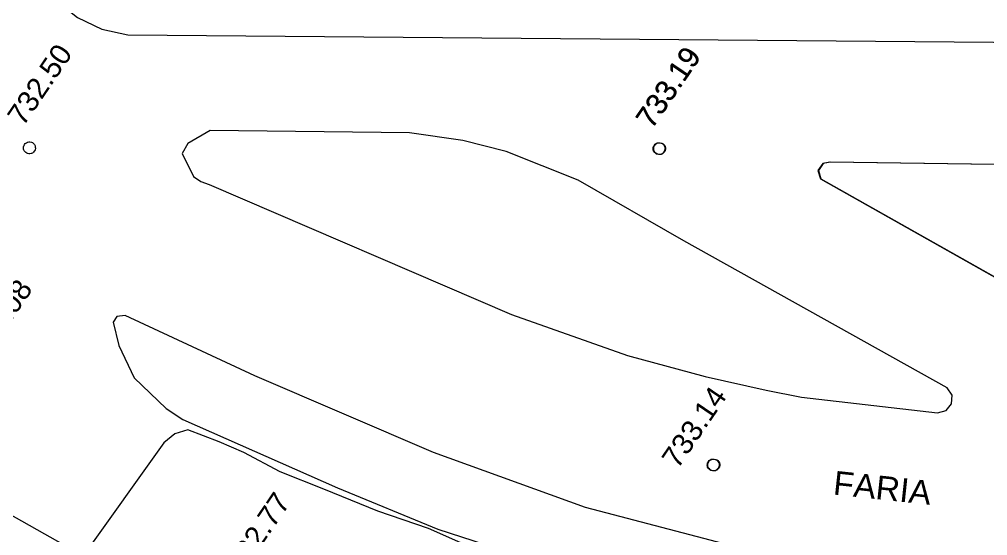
# Model space of a CAD drawing. Header units: metres. Extents: x 7 to 327053, y 40 to 7393807.
# Drawn here: x 325945.3 to 326026.6, y 7392754.9 to 7392798.2 of the extents above; entities that cross this region are included whole.
import ezdxf
from ezdxf.enums import TextEntityAlignment as Align

# ---------------------------------------------------------------- set-up
doc = ezdxf.new("R2010")
doc.units = ezdxf.units.M
doc.layers.get('0').update_dxf_attribs({"lineweight": 18})
for name, color, linetype, lineweight in [('100_SIST_VIARIO_MEIO_FIO', 1, 'Continuous', 18), ('108_SEP_FIS_CANT_CENT_ILHA', 7, 'Continuous', 18), ('144_P_DUPLA_ASF_TOP', 7, 'Continuous', 18), ('604_CURVA_INTERM', 7, 'Continuous', 18), ('606_PTO_COTADO', 7, 'Continuous', 18), ('608_PTO_COTADO_INTERVIA', 1, 'Continuous', 18)]:
    doc.layers.add(name, color=color, linetype=linetype, lineweight=lineweight)
doc.styles.add('Style-Arial', font='arial.ttf', dxfattribs={"height": 1.75})

# ---------------------------------------------------------------- blocks, each defined once
blk = doc.blocks.new('SP09')
at = {"color": 0, "linetype": 'Continuous'}
blk.add_lwpolyline([(-0.028, -0.515), (-0.138, -0.495), (-0.238, -0.465), (-0.308, -0.425), (-0.348, -0.395), (-0.418, -0.315), (-0.468, -0.245), (-0.508, -0.155), (-0.518, -0.095), (-0.518, 0.025), (-0.508, 0.105), (-0.478, 0.195), (-0.438, 0.265), (-0.398, 0.325), (-0.318, 0.385), (-0.228, 0.435), (-0.148, 0.475), (-0.098, 0.475), (-0.028, 0.475), (0.082, 0.475), (0.192, 0.435), (0.272, 0.395), (0.352, 0.315), (0.412, 0.225), (0.462, 0.105), (0.482, 0.025), (0.482, -0.035), (0.472, -0.085), (0.442, -0.215), (0.382, -0.305), (0.312, -0.385), (0.232, -0.445), (0.102, -0.495), (0.022, -0.515)], close=True, dxfattribs=at)
blk = doc.blocks.new('SP10')
at = {"color": 0, "linetype": 'Continuous'}
blk.add_lwpolyline([(-0.028, -0.515), (-0.138, -0.495), (-0.238, -0.465), (-0.308, -0.425), (-0.348, -0.395), (-0.418, -0.315), (-0.468, -0.245), (-0.508, -0.155), (-0.518, -0.095), (-0.518, 0.025), (-0.508, 0.105), (-0.478, 0.195), (-0.438, 0.265), (-0.398, 0.325), (-0.318, 0.385), (-0.228, 0.435), (-0.148, 0.475), (-0.098, 0.475), (-0.028, 0.475), (0.082, 0.475), (0.192, 0.435), (0.272, 0.395), (0.352, 0.315), (0.412, 0.225), (0.462, 0.105), (0.482, 0.025), (0.482, -0.035), (0.472, -0.085), (0.442, -0.215), (0.382, -0.305), (0.312, -0.385), (0.232, -0.445), (0.102, -0.495), (0.022, -0.515)], close=True, dxfattribs=at)

msp = doc.modelspace()

# ---------------------------------------------------------------- linework, layer by layer
at = {"layer": '100_SIST_VIARIO_MEIO_FIO'}
for points in [[(325947.047, 7392946.742), (325946.551, 7392895.592), (325945.675, 7392805.793), (325946.128, 7392803.595), (325947.071, 7392801.558), (325948.455, 7392799.791), (325950.207, 7392798.388), (325952.234, 7392797.422), (325954.427, 7392796.946), (326030.339, 7392796.297), (326032.219, 7392797.499), (326033.46, 7392799.356), (326033.858, 7392801.554), (326033.525, 7392803.295), (325990.024, 7392902.233), (325979.924, 7392924.987)], [(325719.894, 7392927.188), (325724.426, 7392925.464), (325729.176, 7392923.391), (325736.42, 7392919.65), (325743.549, 7392915.694), (325750.508, 7392911.449), (325757.286, 7392906.922), (325763.87, 7392902.12), (325770.248, 7392897.054), (325776.41, 7392891.731), (325790.968, 7392878.016), (325821.377, 7392848.706), (325837.412, 7392833.304), (325847.612, 7392823.593), (325854.696, 7392817.07), (325860.261, 7392812.178), (325869.472, 7392804.708), (325875.269, 7392800.089), (325887.848, 7392790.923), (325895.691, 7392785.323), (325900.575, 7392781.963), (325912.643, 7392774.706), (325962.342, 7392746.643)]]:
    msp.add_lwpolyline(points, dxfattribs=at)
at = {"layer": '108_SEP_FIS_CANT_CENT_ILHA'}
for points in [[(325961.259, 7392784.369), (325986.61, 7392773.485), (325996.347, 7392770.021), (326002.867, 7392768.278), (326007.986, 7392767.114), (326010.928, 7392766.525), (326022.351, 7392765.229), (326023.066, 7392765.411), (326023.532, 7392765.982), (326023.566, 7392766.718), (326023.156, 7392767.33), (326001.059, 7392779.645), (325992.193, 7392784.736), (325986.15, 7392787.142), (325982.519, 7392788.071), (325978.068, 7392788.72), (325961.347, 7392788.924), (325959.45, 7392787.817), (325958.985, 7392786.969), (325959.938, 7392785.043), (325960.554, 7392784.62)], [(326013.309, 7392786.254), (326012.719, 7392786.148), (326012.315, 7392785.545), (326012.523, 7392784.85), (326043.663, 7392767.304), (326044.391, 7392767.15), (326045.05, 7392767.478), (326045.367, 7392768.143), (326039.22, 7392784.877), (326038.251, 7392785.955), (326025.142, 7392786.083)], [(326013.358, 7392786.254), (326012.768, 7392786.148), (326012.364, 7392785.545), (326012.571, 7392784.85), (326043.712, 7392767.304), (326044.44, 7392767.15), (326045.099, 7392767.478), (326045.416, 7392768.143), (326039.269, 7392784.877), (326038.299, 7392785.955), (326025.191, 7392786.083)]]:
    msp.add_lwpolyline(points, close=True, dxfattribs=at)
msp.add_lwpolyline([(326006.785, 7392753.619), (325992.816, 7392757.285), (325980.056, 7392761.902), (325965.083, 7392768.333), (325954.206, 7392773.402), (325953.494, 7392773.316), (325953.205, 7392772.825), (325953.663, 7392770.859), (325954.959, 7392768.167), (325957.636, 7392765.576), (325959.037, 7392764.665), (325972.028, 7392758.927), (325980.417, 7392755.469), (325999.415, 7392749.297)], dxfattribs=at)
at = {"layer": '604_CURVA_INTERM', "elevation": 733, "flags": 128}
msp.add_lwpolyline([(325983.873, 7392753.651), (325979.653, 7392755.506), (325975.409, 7392756.964), (325970.869, 7392758.805), (325967.213, 7392760.259), (325964.167, 7392761.905), (325962.088, 7392762.797), (325959.467, 7392763.788), (325958.357, 7392763.452), (325957.445, 7392762.705), (325950.676, 7392753.23)], dxfattribs=at)

# ---------------------------------------------------------------- block references
at = {"layer": '606_PTO_COTADO', "rotation": 55.83005668387076}
for p in [(326003.53, 7392760.88, 733.145), (326003.579, 7392760.88, 733.145)]:
    msp.add_blockref('SP09', p, dxfattribs=at)
at = {"layer": '608_PTO_COTADO_INTERVIA', "rotation": 55.83005668387076}
for p in [(325946.173, 7392787.48, 732.5), (325998.99, 7392787.421, 733.195), (325999.039, 7392787.421, 733.195)]:
    msp.add_blockref('SP10', p, dxfattribs=at)

# ---------------------------------------------------------------- texts
at = {"layer": '144_P_DUPLA_ASF_TOP', "style": 'Style-Arial'}
msp.add_text('FARIA', height=2, rotation=353.89717, dxfattribs=at).set_placement((326013.529, 7392758.377))
at = {"layer": '606_PTO_COTADO', "style": 'Style-Arial'}
for s, p in [('733.14', (326001.929, 7392764.026, 733.145)), ('732.77', (325965.33, 7392755.139, 732.76))]:
    msp.add_text(s, height=1.75, rotation=55.83006, dxfattribs=at).set_placement(p, align=Align.MIDDLE_CENTER)
at = {"layer": '608_PTO_COTADO_INTERVIA', "style": 'Style-Arial'}
for s, p in [('732.50', (325947.031, 7392792.773, 732.5)), ('733.19', (325999.733, 7392792.544, 733.195)), ('733.19', (325999.782, 7392792.544, 733.195)), ('733.08', (325943.692, 7392773.034, 733.07))]:
    msp.add_text(s, height=1.75, rotation=55.83006, dxfattribs=at).set_placement(p, align=Align.MIDDLE_CENTER)

doc.saveas('drawing.dxf')
